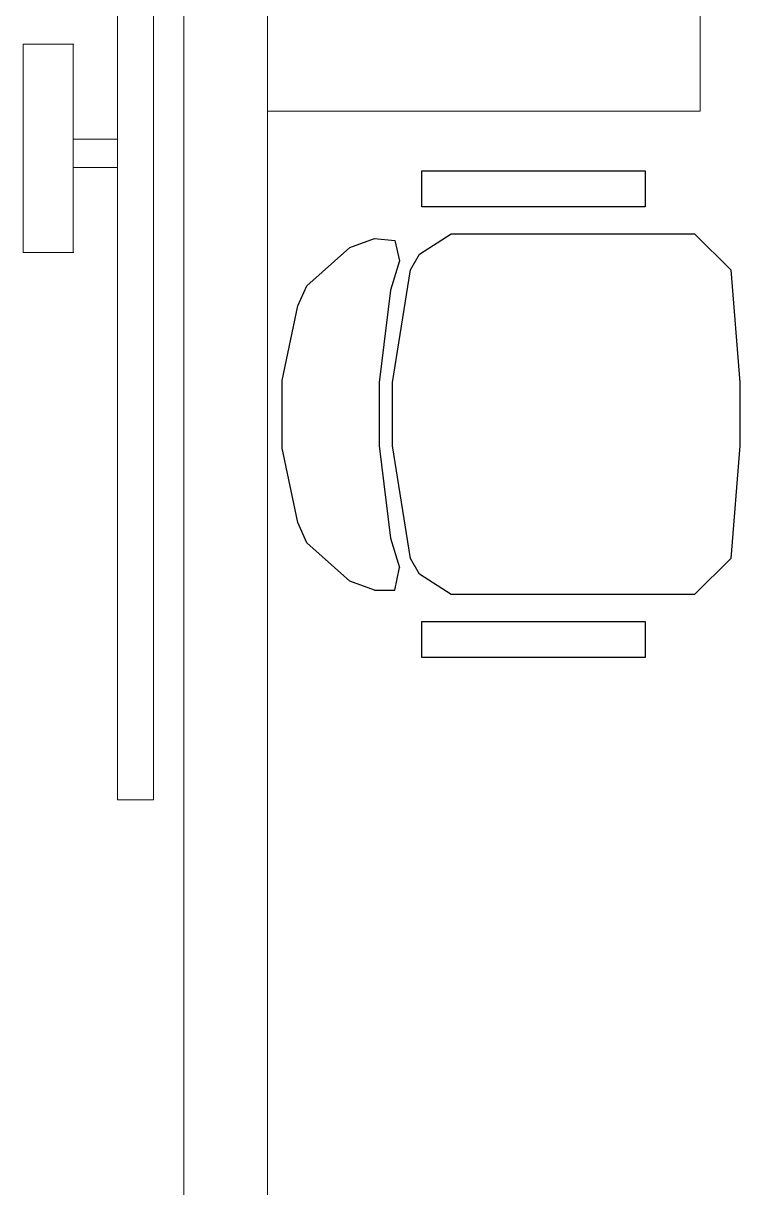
# Model space of a CAD drawing. Header units: inches. Extents: x -27 to 7514, y -484 to 2591.
# Drawn here: x 4375.7 to 4415.4, y 485.3 to 549.9 of the extents above; entities that cross this region are included whole.
import ezdxf

# ---------------------------------------------------------------- set-up
doc = ezdxf.new("R2010")
doc.units = ezdxf.units.IN
doc.header["$MEASUREMENT"] = 0
for name, color, linetype, lineweight in [('F-Ch', 4, 'Continuous', 30), ('F-FreeStand', 211, 'Continuous', 20), ('FS-File', 50, 'Continuous', 20), ('I-CWall', 110, 'Continuous', 20)]:
    doc.layers.add(name, color=color, linetype=linetype, lineweight=lineweight)

# ---------------------------------------------------------------- blocks, each defined once
blk = doc.blocks.new('CH7')
at = {"linetype": 'Continuous'}
for p, q in [((0, 1.4792), (0.5208, 1.5625)), ((0.5208, 1.5625), (0.8125, 1.5625)), ((0.8125, 1.5625), (1.3333, 1.4792)), ((-0.0729, 1.4375), (0, 1.4792)), ((1.3333, 1.4792), (1.4062, 1.4375)), ((-0.1667, 1.2917), (-0.0729, 1.4375)), ((1.4062, 1.4375), (1.5, 1.2917)), ((-0.1667, 0.1667), (-0.1667, 1.2917)), ((1.5, 1.2917), (1.5, 0.1667)), ((0, 0), (-0.1667, 0.1667)), ((1.5, 0.1667), (1.3333, 0)), ((0.5208, -0.0417), (0, 0)), ((1.3333, 0), (0.8125, -0.0417)), ((0.8125, -0.0417), (0.5208, -0.0417))]:
    blk.add_line(p, q, dxfattribs=at)
for points in [[(-0.1458, 1.6458), (-0.1042, 1.7604), (0.0729, 1.9583), (0.1667, 2), (0.5104, 2.0729), (0.8229, 2.0729), (1.1667, 2), (1.2604, 1.9583), (1.4375, 1.7604), (1.4792, 1.6458)], [(-0.1458, 1.6458), (-0.1458, 1.5521), (-0.0417, 1.5312)], [(1.375, 1.5312), (1.2396, 1.5729), (0.8125, 1.625), (0.5208, 1.625), (0.0938, 1.5729), (-0.0417, 1.5312)], [(1.4792, 1.6458), (1.4688, 1.5521), (1.375, 1.5312)], [(-0.4583, 0.4375), (-0.4583, 1.4271), (-0.2917, 1.4271), (-0.2917, 0.3958), (-0.4583, 0.3958), (-0.4583, 0.4375)], [(1.625, 0.4375), (1.625, 1.4271), (1.7917, 1.4271), (1.7917, 0.3958), (1.625, 0.3958), (1.625, 0.4375)]]:
    blk.add_lwpolyline(points, dxfattribs=at)
blk = doc.blocks.new('CHDESK')
at = {"linetype": 'Continuous'}
blk.add_blockref('CH7', (0.4583, -0.3958), dxfattribs=at)
blk = doc.blocks.new('MB72W')
at = {"layer": 'F-FreeStand'}
blk.add_lwpolyline([(0.085, 2.046), (-71.915, 2.046), (-71.915, 0.046), (0.085, 0.046)], close=True, dxfattribs=at)

msp = doc.modelspace()

# ---------------------------------------------------------------- linework, layer by layer
at = {"layer": 'F-FreeStand'}
for p, q in [((4378.492, 548.698), (4375.683, 548.698)), ((4375.683, 548.698), (4375.683, 537.154)), ((4378.449, 537.154), (4378.449, 548.698)), ((4378.449, 543.437), (4380.9, 543.437)), ((4378.449, 541.855), (4380.9, 541.855)), ((4375.683, 537.154), (4378.492, 537.154))]:
    msp.add_line(p, q, dxfattribs=at)
at = {"layer": 'FS-File'}
for p, q in [((4413.221, 580.987), (4413.221, 544.987)), ((4413.221, 544.987), (4389.221, 544.987))]:
    msp.add_line(p, q, dxfattribs=at)
at = {"layer": 'I-CWall'}
for points in [[(4389.221, 340.885), (4389.221, 652.987)], [(4384.596, 445.536), (4384.596, 643.786)]]:
    msp.add_lwpolyline(points, dxfattribs=at)

# ---------------------------------------------------------------- block references
at = {"layer": 'F-Ch', "xscale": 12, "yscale": 12, "zscale": 12, "rotation": 90}
msp.add_blockref('CHDESK', (4410.166, 514.681), dxfattribs=at)
msp.add_blockref('CHDESK', (4410.166, 514.681), dxfattribs=at)
at = {"layer": 'F-FreeStand', "rotation": 270}
msp.add_blockref('MB72W', (4380.854, 506.875), dxfattribs=at)

doc.saveas('drawing.dxf')
